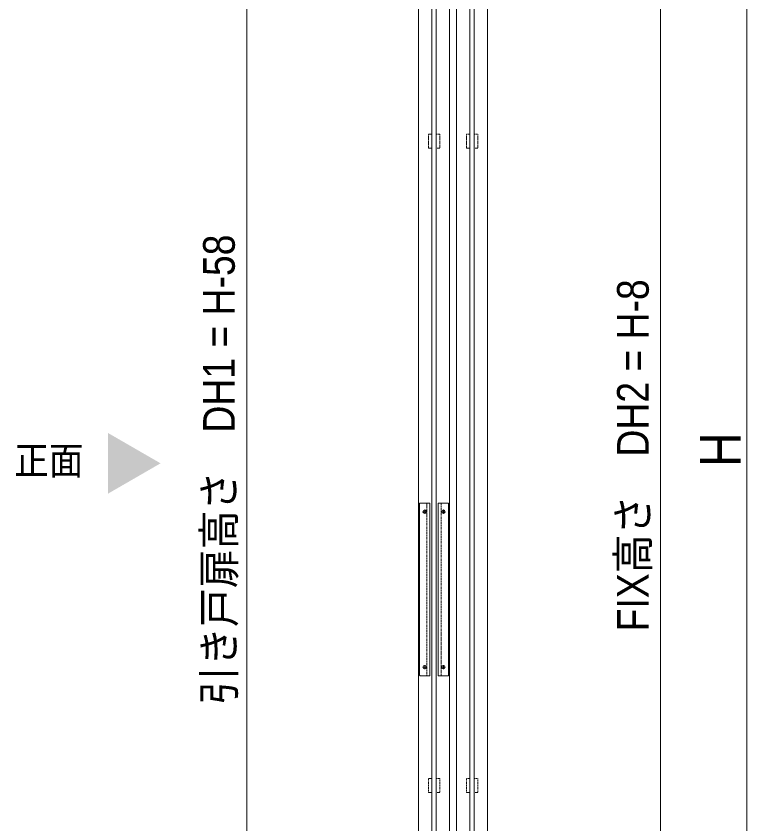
# Model space of a CAD drawing. Units: millimetres, scale not verified. Extents: x -6062 to 6062, y -3045 to 3045.
# Drawn here: x -1192 to -346, y -1258 to -323 of the extents above; entities that cross this region are included whole.
import ezdxf
from ezdxf.enums import TextEntityAlignment as Align

# ---------------------------------------------------------------- set-up
doc = ezdxf.new("R2010")
doc.units = ezdxf.units.MM
doc.header["$LTSCALE"] = 20
doc.linetypes.add('CHAIN1', pattern=[8, 5, -1, 1, -1])
doc.linetypes.add('DASHED1', pattern=[1.8, 1.2, -0.6])
for name, color, linetype, lineweight in [('0-0_2寸法-3', 7, 'Continuous', 9), ('0-1_3一般', 7, 'Continuous', 9), ('0-5_2寸法-1', 7, 'Continuous', 9)]:
    doc.layers.add(name, color=color, linetype=linetype, lineweight=lineweight)
doc.styles.add('ＭＳ ゴシック', font='')
doc.styles.add('ＭＳ Ｐゴシック', font='')
doc.styles.get('ＭＳ ゴシック').set_extended_font_data('MS Gothic')
doc.styles.get('ＭＳ Ｐゴシック').set_extended_font_data('MS PGothic')

# ---------------------------------------------------------------- blocks, each defined once
blk = doc.blocks.new('グループ-2')
at = {"layer": '0-1_3一般'}
blk.add_lwpolyline([(21229.3, 6100), (21949.3, 6100), (21949.3, -39680), (21229.3, -39680)], close=True, dxfattribs=at)
blk = doc.blocks.new('グループ-8')
at = {"layer": '0-1_3一般'}
for p, q in [((22109.3, -40000), (22109.3, 6840)), ((22829.3, 6840), (22829.3, -40000))]:
    blk.add_line(p, q, dxfattribs=at)
blk = doc.blocks.new('グループ-12')
at = {"layer": '0-1_3一般'}
for p, q in [((22419.3, -39120), (22419.3, 5960)), ((22519.3, 5960), (22519.3, -39120))]:
    blk.add_line(p, q, dxfattribs=at)
blk = doc.blocks.new('グループ-14')
at = {"layer": '0-1_3一般'}
for p, q in [((21252.3, -17760), (21252.3, -21720)), ((21926.3, -21720), (21926.3, -17760))]:
    blk.add_line(p, q, dxfattribs=at)
at = {"layer": '0-1_3一般', "linetype": 'DASHED1'}
for p, q in [((21422.3, -21740), (21422.3, -17740)), ((21756.3, -17740), (21756.3, -21740))]:
    blk.add_line(p, q, dxfattribs=at)
at = {"layer": '0-1_3一般', "linetype": 'CHAIN1'}
for p, q in [((21328.3, -17940), (21416.3, -17940)), ((21372.3, -17984), (21372.3, -17896)), ((21762.3, -17940), (21850.3, -17940)), ((21806.3, -17896), (21806.3, -17984)), ((21372.3, -21584), (21372.3, -21496)), ((21806.3, -21496), (21806.3, -21584)), ((21328.3, -21540), (21416.3, -21540)), ((21762.3, -21540), (21850.3, -21540))]:
    blk.add_line(p, q, dxfattribs=at)
at = {"layer": '0-1_3一般'}
for points in [[(21272.3, -21740), (21492.3, -21740), (21492.3, -17740), (21272.3, -17740)], [(21906.3, -17740), (21686.3, -17740), (21686.3, -21740), (21906.3, -21740)]]:
    blk.add_lwpolyline(points, dxfattribs=at)
for centre in [(21372.3, -17940), (21806.3, -17940), (21372.3, -21540), (21806.3, -21540)]:
    blk.add_circle(centre, 40, dxfattribs=at)
for centre, start, end in [((21272.3, -17760), 135, 180), ((21272.3, -17760), 90, 135), ((21906.3, -17760), 45, 90), ((21906.3, -17760), 0, 45), ((21272.3, -21720), 180, 225), ((21272.3, -21720), 225, 270), ((21906.3, -21720), 270, 315), ((21906.3, -21720), 315, 0)]:
    blk.add_arc(centre, 20, start, end, dxfattribs=at)
blk = doc.blocks.new('グループ-22')
at = {"layer": '0-1_3一般'}
blk.add_lwpolyline([(21639.3, 5580), (21639.3, -39220), (21539.3, -39220), (21539.3, 5580)], close=True, dxfattribs=at)
blk = doc.blocks.new('グループ-25')
at = {"layer": '0-1_3一般', "linetype": 'DASHED1'}
for p, q in [((22339.3, -9520), (22339.3, -9200)), ((22339.3, -9200), (22419.3, -9200)), ((22419.3, -9200), (22419.3, -9520)), ((22519.3, -9520), (22519.3, -9200)), ((22519.3, -9200), (22599.3, -9200)), ((22599.3, -9200), (22599.3, -9520)), ((22419.3, -9520), (22339.3, -9520)), ((22599.3, -9520), (22519.3, -9520)), ((21459.3, -24440), (21459.3, -24120)), ((21459.3, -24120), (21539.3, -24120)), ((21539.3, -24120), (21539.3, -24440)), ((21639.3, -24440), (21639.3, -24120)), ((21639.3, -24120), (21719.3, -24120)), ((21719.3, -24120), (21719.3, -24440)), ((21539.3, -24440), (21459.3, -24440)), ((21719.3, -24440), (21639.3, -24440))]:
    blk.add_line(p, q, dxfattribs=at)
for points in [[(21459.3, -9200), (21539.3, -9200), (21539.3, -9520), (21459.3, -9520)], [(21639.3, -9200), (21719.3, -9200), (21719.3, -9520), (21639.3, -9520)], [(22339.3, -24120), (22419.3, -24120), (22419.3, -24440), (22339.3, -24440)], [(22519.3, -24120), (22599.3, -24120), (22599.3, -24440), (22519.3, -24440)]]:
    blk.add_lwpolyline(points, close=True, dxfattribs=at)
blk = doc.blocks.new('グループ-26')
at = {"layer": '0-1_3一般'}
for name in ['グループ-8', 'グループ-2', 'グループ-12', 'グループ-22', 'グループ-25', 'グループ-14']:
    blk.add_blockref(name, (0, 0), dxfattribs=at)

msp = doc.modelspace()

# ---------------------------------------------------------------- linework, layer by layer
at = {"layer": '0-0_2寸法-3'}
msp.add_solid([(-1085.28, -805.93), (-1024.54, -841), (-1085.28, -876.07)], dxfattribs=at)
at = {"layer": '0-5_2寸法-1'}
for p, q in [((-346.04, -1987.29), (-346.04, 337.29)), ((-446.04, -1987.29), (-446.04, 329.29)), ((-924.54, 292.29), (-924.54, -1974.29))]:
    msp.add_line(p, q, dxfattribs=at)

# ---------------------------------------------------------------- block references
at = {"layer": '0-1_3一般', "xscale": 0.05, "yscale": 0.05}
msp.add_blockref('グループ-26', (-1787.5, 0), dxfattribs=at)

# ---------------------------------------------------------------- texts
at = {"layer": '0-0_2寸法-3', "style": 'ＭＳ ゴシック', "width": 0.9}
msp.add_text('正面', height=32.55, dxfattribs=at).set_placement((-1193.76, -863.78), align=Align.BOTTOM_LEFT)
at = {"layer": '0-5_2寸法-1', "style": 'ＭＳ Ｐゴシック', "width": 0.9}
for s, height, p in [('引き戸扉高さ\u3000DH1 = H-58', 36.69, (-927.65, -1120.73)), ('FIX高さ\u3000DH2 = H-8', 36.69, (-448.58, -1035.54)), ('H', 47.17, (-338.96, -845.25))]:
    msp.add_text(s, height=height, rotation=90, dxfattribs=at).set_placement(p, align=Align.BOTTOM_LEFT)

doc.saveas('drawing.dxf')
